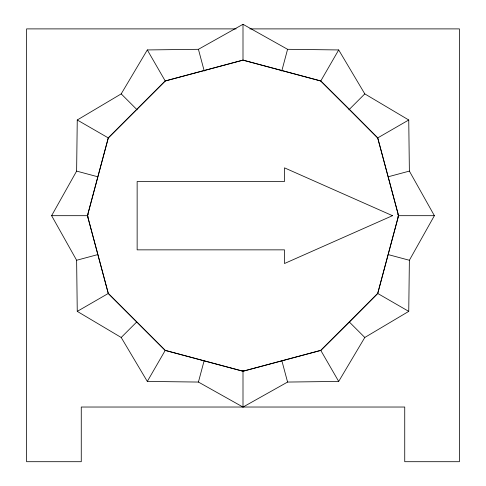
<?xml version="1.0" encoding="UTF-8"?>
<svg xmlns="http://www.w3.org/2000/svg" width="486" height="486" viewBox="0 0 486 486"><rect width="100%" height="100%" fill="white"/><g stroke="black" fill="none" stroke-linecap="round" stroke-linejoin="round"><path stroke-width="0.73" d="M76.624 171.102L77.256 119.993L121.202 93.889L147.307 49.943L198.422 49.305L243 24.3L287.578 49.305L338.693 49.943L364.798 93.889L408.744 119.993L409.376 171.102L434.381 215.681L409.376 260.265L408.744 311.374L364.798 337.478L338.693 381.425L287.578 382.057L243 407.068L198.422 382.057L147.307 381.425L121.202 337.478L77.256 311.374L76.624 260.265L51.619 215.681L76.624 171.102L97.631 176.734M88.191 216.999L87.45 215.681L108.287 137.909L165.228 80.974L243 60.13L320.772 80.974L349.367 109.314L377.713 137.909L398.55 215.681L377.713 293.459L349.367 322.054L320.772 350.394L243 371.231L165.228 350.394L108.287 293.459L87.45 215.681L108.287 137.909L165.228 80.974L243 60.13L320.772 80.974L377.713 137.909L398.55 215.681L377.713 293.459L320.772 350.394L243 371.231L165.228 350.394L108.287 293.459L87.45 215.681L88.191 214.369M198.422 382.057L204.047 361.049M281.759 71.041L287.578 49.305M397.809 216.999L398.55 215.681L397.809 214.369M147.307 381.425L165.228 350.394L166.734 350.412M320.772 80.974L338.693 49.943M121.202 337.478L136.584 322.097M348.887 109.8L364.798 93.889M77.256 311.374L108.287 293.459M377.713 137.909L408.744 119.993M241.682 370.496L243 371.231L244.318 370.496M76.624 260.265L97.631 254.634M388.369 176.734L409.376 171.102M319.266 350.412L320.772 350.394L338.693 381.425M236.166 28.893L26.596 28.893L26.596 461.7L81.265 461.7L81.265 407.031L404.735 407.031L404.735 461.7L459.404 461.7L459.404 28.893L249.834 28.893M51.619 215.681L87.45 215.681M398.55 215.681L434.381 215.681M388.369 254.634L409.376 260.265M77.256 119.993L108.287 137.909M377.713 293.459L408.744 311.374M121.202 93.889L137.113 109.8M349.416 322.097L364.798 337.478M147.307 49.943L165.228 80.974M198.422 49.305L204.242 71.041M281.953 361.049L287.578 382.057M243 24.3L243 60.13M243 371.231L243 407.068M392.481 215.681L284.48 263.521L284.48 249.853L137.143 249.853L137.143 181.515L284.48 181.515L284.48 167.846L392.481 215.681"/></g></svg>
